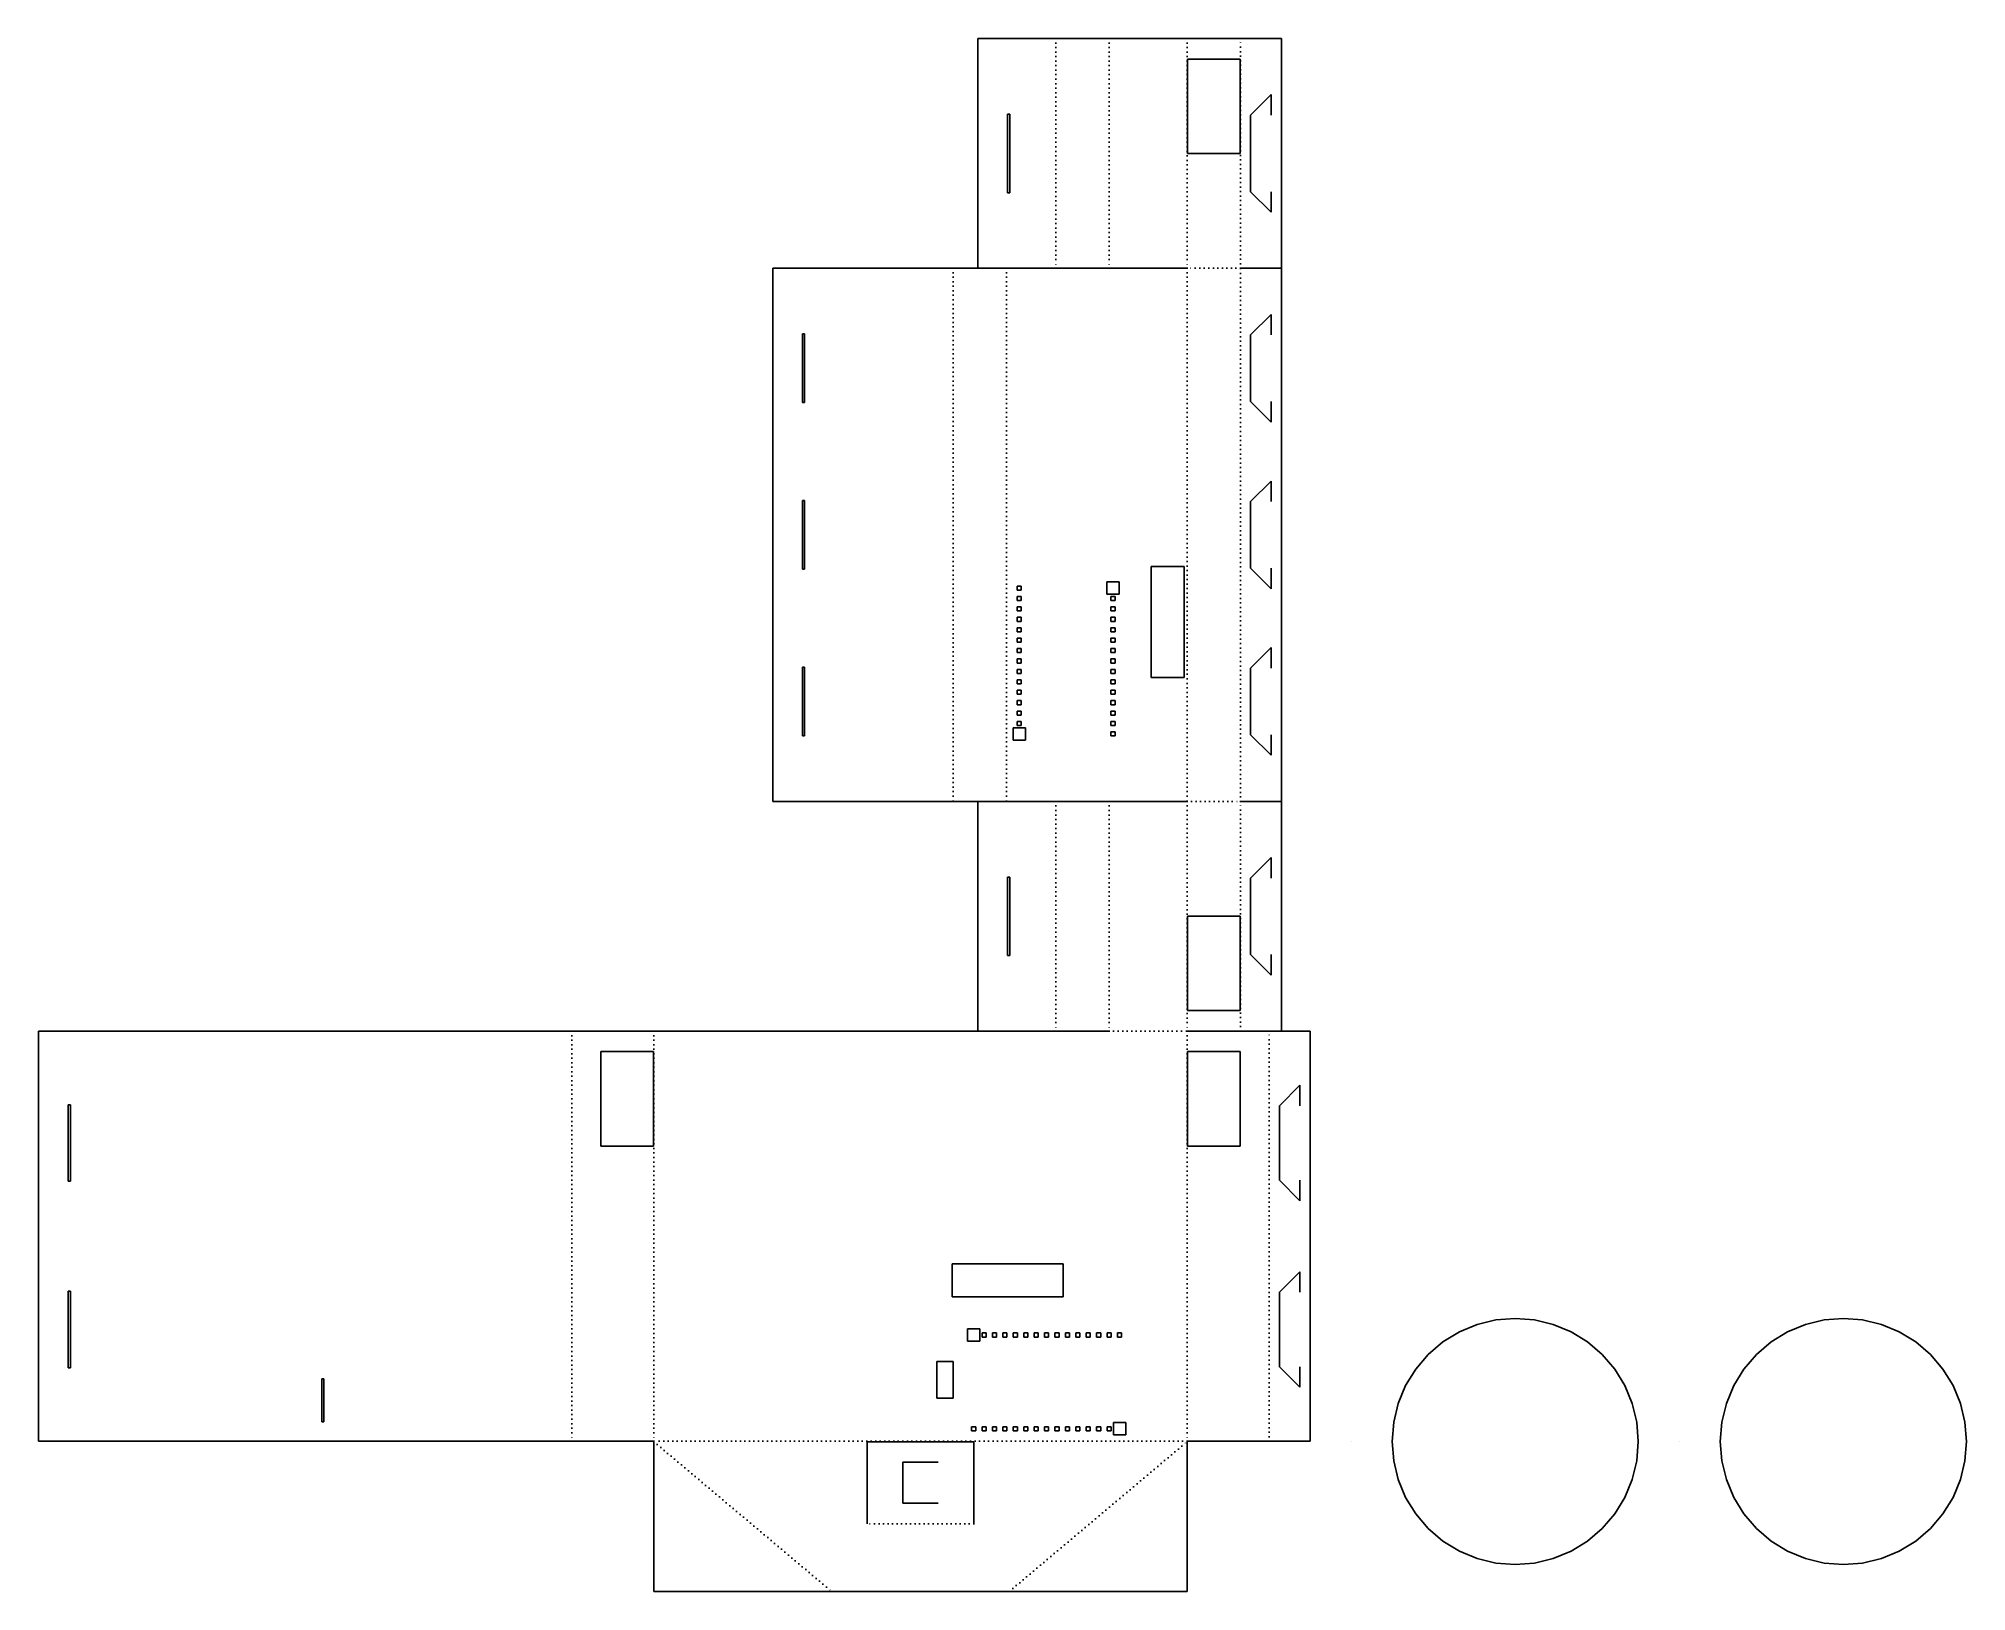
# Model space of a CAD drawing. Extents: x 0 to 470, y 0 to 379.
import ezdxf

# ---------------------------------------------------------------- set-up
doc = ezdxf.new("R2010")
doc.units = 0
doc.linetypes.add('DOTTED', pattern=[1, 0, -1])
for name, color, linetype in [('-135', 1, 'CONTINUOUS'), ('-90', 1, 'CONTINUOUS'), ('180', 1, 'CONTINUOUS'), ('90', 1, 'CONTINUOUS')]:
    doc.layers.add(name, color=color, linetype=linetype)

msp = doc.modelspace()

# ---------------------------------------------------------------- linework, layer by layer
at = {"layer": '-135', "color": 1, "linetype": 'DOTTED'}
for p, q in [((150, 36.5), (193.33, 0)), ((236.67, 0), (280, 36.5))]:
    msp.add_line(p, q, dxfattribs=at)
at = {"layer": '-90', "color": 1, "linetype": 'DOTTED'}
for p, q in [((248, 378.6), (248, 322.6)), ((261, 378.6), (261, 322.6)), ((280, 378.6), (280, 322.6)), ((293, 322.6), (293, 378.6)), ((293, 322.6), (280, 322.6)), ((248, 192.6), (248, 136.6)), ((261, 192.6), (261, 136.6)), ((280, 192.6), (280, 136.6)), ((280, 192.6), (293, 192.6)), ((293, 136.6), (293, 192.6))]:
    msp.add_line(p, q, dxfattribs=at)
at = {"layer": '180', "color": 1, "linetype": 'DOTTED'}
msp.add_line((261, 136.6), (280, 136.6), dxfattribs=at)
at = {"layer": '90', "color": 1, "linetype": 'DOTTED'}
for p, q in [((223, 322.6), (223, 192.6)), ((236, 322.6), (236, 192.6)), ((280, 322.6), (280, 192.6)), ((293, 192.6), (293, 322.6)), ((130, 136.6), (130, 36.6)), ((150, 136.6), (150, 36.6)), ((280, 136.6), (280, 36.6)), ((300, 36.6), (300, 136.6)), ((280, 36.6), (150, 36.6)), ((228, 16.5), (202, 16.5))]:
    msp.add_line(p, q, dxfattribs=at)
at = {"layer": 'cut', "color": 5}
for p, q in [((229, 378.6), (248, 378.6)), ((229, 322.6), (229, 378.6)), ((248, 378.6), (261, 378.6)), ((261, 378.6), (280, 378.6)), ((280, 378.6), (293, 378.6)), ((293, 378.6), (303, 378.6)), ((303, 378.6), (303, 322.6)), ((292.94, 373.6), (280.07, 373.6)), ((280.07, 373.6), (280.07, 350.6)), ((292.94, 350.6), (292.94, 373.6)), ((300.5, 364.93), (295.5, 359.93)), ((300.5, 359.93), (300.5, 364.93)), ((236.75, 360.18), (236.25, 360.18)), ((236.25, 360.18), (236.25, 341.02)), ((236.75, 341.02), (236.75, 360.18)), ((295.5, 359.93), (295.5, 341.27)), ((280.07, 350.6), (292.94, 350.6)), ((236.25, 341.02), (236.75, 341.02)), ((295.5, 341.27), (300.5, 336.27)), ((300.5, 336.27), (300.5, 341.27)), ((179, 322.6), (223, 322.6)), ((179, 192.6), (179, 322.6)), ((223, 322.6), (236, 322.6)), ((248, 322.6), (229, 322.6)), ((236, 322.6), (280, 322.6)), ((261, 322.6), (248, 322.6)), ((280, 322.6), (261, 322.6)), ((303, 322.6), (293, 322.6)), ((293, 322.6), (303, 322.6)), ((303, 322.6), (303, 192.6)), ((300.5, 311.35), (295.5, 306.35)), ((300.5, 306.35), (300.5, 311.35)), ((186.75, 306.6), (186.25, 306.6)), ((186.25, 306.6), (186.25, 289.85)), ((186.75, 289.85), (186.75, 306.6)), ((295.5, 306.35), (295.5, 290.1)), ((186.25, 289.85), (186.75, 289.85)), ((295.5, 290.1), (300.5, 285.1)), ((300.5, 285.1), (300.5, 290.1)), ((300.5, 270.73), (295.5, 265.73)), ((300.5, 265.73), (300.5, 270.73)), ((186.75, 265.98), (186.25, 265.98)), ((186.25, 265.98), (186.25, 249.23)), ((186.75, 249.23), (186.75, 265.98)), ((295.5, 265.73), (295.5, 249.48)), ((186.25, 249.23), (186.75, 249.23)), ((279.25, 249.85), (271.25, 249.85)), ((271.25, 249.85), (271.25, 222.85)), ((279.25, 222.85), (279.25, 249.85)), ((295.5, 249.48), (300.5, 244.48)), ((300.5, 244.48), (300.5, 249.48)), ((239.57, 245.13), (238.57, 245.13)), ((238.57, 245.13), (238.57, 244.13)), ((239.57, 244.13), (239.57, 245.13)), ((263.43, 246.13), (260.43, 246.13)), ((260.43, 246.13), (260.43, 243.13)), ((263.43, 243.13), (263.43, 246.13)), ((238.57, 244.13), (239.57, 244.13)), ((239.57, 242.59), (238.57, 242.59)), ((238.57, 242.59), (238.57, 241.59)), ((238.57, 241.59), (239.57, 241.59)), ((239.57, 240.05), (238.57, 240.05)), ((238.57, 240.05), (238.57, 239.05)), ((239.57, 241.59), (239.57, 242.59)), ((239.57, 239.05), (239.57, 240.05)), ((260.43, 243.13), (263.43, 243.13)), ((262.43, 242.59), (261.43, 242.59)), ((261.43, 242.59), (261.43, 241.59)), ((261.43, 241.59), (262.43, 241.59)), ((262.43, 240.05), (261.43, 240.05)), ((261.43, 240.05), (261.43, 239.05)), ((262.43, 241.59), (262.43, 242.59)), ((262.43, 239.05), (262.43, 240.05)), ((238.57, 239.05), (239.57, 239.05)), ((239.57, 237.51), (238.57, 237.51)), ((238.57, 237.51), (238.57, 236.51)), ((238.57, 236.51), (239.57, 236.51)), ((239.57, 236.51), (239.57, 237.51)), ((261.43, 239.05), (262.43, 239.05)), ((262.43, 237.51), (261.43, 237.51)), ((261.43, 237.51), (261.43, 236.51)), ((261.43, 236.51), (262.43, 236.51)), ((262.43, 236.51), (262.43, 237.51)), ((239.57, 234.97), (238.57, 234.97)), ((238.57, 234.97), (238.57, 233.97)), ((238.57, 233.97), (239.57, 233.97)), ((239.57, 232.43), (238.57, 232.43)), ((238.57, 232.43), (238.57, 231.43)), ((238.57, 231.43), (239.57, 231.43)), ((239.57, 233.97), (239.57, 234.97)), ((239.57, 231.43), (239.57, 232.43)), ((262.43, 234.97), (261.43, 234.97)), ((261.43, 234.97), (261.43, 233.97)), ((261.43, 233.97), (262.43, 233.97)), ((262.43, 232.43), (261.43, 232.43)), ((261.43, 232.43), (261.43, 231.43)), ((261.43, 231.43), (262.43, 231.43)), ((262.43, 233.97), (262.43, 234.97)), ((262.43, 231.43), (262.43, 232.43)), ((239.57, 229.89), (238.57, 229.89)), ((238.57, 229.89), (238.57, 228.89)), ((238.57, 228.89), (239.57, 228.89)), ((239.57, 227.35), (238.57, 227.35)), ((238.57, 227.35), (238.57, 226.35)), ((238.57, 226.35), (239.57, 226.35)), ((239.57, 228.89), (239.57, 229.89)), ((239.57, 226.35), (239.57, 227.35)), ((262.43, 229.89), (261.43, 229.89)), ((261.43, 229.89), (261.43, 228.89)), ((261.43, 228.89), (262.43, 228.89)), ((262.43, 227.35), (261.43, 227.35)), ((261.43, 227.35), (261.43, 226.35)), ((261.43, 226.35), (262.43, 226.35)), ((262.43, 228.89), (262.43, 229.89)), ((262.43, 226.35), (262.43, 227.35)), ((300.5, 230.1), (295.5, 225.1)), ((300.5, 225.1), (300.5, 230.1)), ((186.75, 225.35), (186.25, 225.35)), ((186.25, 225.35), (186.25, 208.6)), ((186.75, 208.6), (186.75, 225.35)), ((239.57, 224.81), (238.57, 224.81)), ((238.57, 224.81), (238.57, 223.81)), ((238.57, 223.81), (239.57, 223.81)), ((239.57, 222.27), (238.57, 222.27)), ((238.57, 222.27), (238.57, 221.27)), ((238.57, 221.27), (239.57, 221.27)), ((239.57, 223.81), (239.57, 224.81)), ((239.57, 221.27), (239.57, 222.27)), ((262.43, 224.81), (261.43, 224.81)), ((261.43, 224.81), (261.43, 223.81)), ((261.43, 223.81), (262.43, 223.81)), ((262.43, 222.27), (261.43, 222.27)), ((261.43, 222.27), (261.43, 221.27)), ((261.43, 221.27), (262.43, 221.27)), ((262.43, 223.81), (262.43, 224.81)), ((262.43, 221.27), (262.43, 222.27)), ((271.25, 222.85), (279.25, 222.85)), ((295.5, 225.1), (295.5, 208.85)), ((239.57, 219.73), (238.57, 219.73)), ((238.57, 219.73), (238.57, 218.73)), ((238.57, 218.73), (239.57, 218.73)), ((239.57, 217.19), (238.57, 217.19)), ((238.57, 217.19), (238.57, 216.19)), ((239.57, 218.73), (239.57, 219.73)), ((239.57, 216.19), (239.57, 217.19)), ((262.43, 219.73), (261.43, 219.73)), ((261.43, 219.73), (261.43, 218.73)), ((261.43, 218.73), (262.43, 218.73)), ((262.43, 217.19), (261.43, 217.19)), ((261.43, 217.19), (261.43, 216.19)), ((262.43, 218.73), (262.43, 219.73)), ((262.43, 216.19), (262.43, 217.19)), ((238.57, 216.19), (239.57, 216.19)), ((239.57, 214.65), (238.57, 214.65)), ((238.57, 214.65), (238.57, 213.65)), ((238.57, 213.65), (239.57, 213.65)), ((239.57, 212.11), (238.57, 212.11)), ((238.57, 212.11), (238.57, 211.11)), ((239.57, 213.65), (239.57, 214.65)), ((239.57, 211.11), (239.57, 212.11)), ((261.43, 216.19), (262.43, 216.19)), ((262.43, 214.65), (261.43, 214.65)), ((261.43, 214.65), (261.43, 213.65)), ((261.43, 213.65), (262.43, 213.65)), ((262.43, 212.11), (261.43, 212.11)), ((261.43, 212.11), (261.43, 211.11)), ((262.43, 213.65), (262.43, 214.65)), ((262.43, 211.11), (262.43, 212.11)), ((186.25, 208.6), (186.75, 208.6)), ((240.57, 210.57), (237.57, 210.57)), ((237.57, 210.57), (237.57, 207.57)), ((237.57, 207.57), (240.57, 207.57)), ((238.57, 211.11), (239.57, 211.11)), ((240.57, 207.57), (240.57, 210.57)), ((261.43, 211.11), (262.43, 211.11)), ((262.43, 209.57), (261.43, 209.57)), ((261.43, 209.57), (261.43, 208.57)), ((261.43, 208.57), (262.43, 208.57)), ((262.43, 208.57), (262.43, 209.57)), ((295.5, 208.85), (300.5, 203.85)), ((300.5, 203.85), (300.5, 208.85)), ((223, 192.6), (179, 192.6)), ((236, 192.6), (223, 192.6)), ((229, 192.6), (248, 192.6)), ((229, 136.6), (229, 192.6)), ((280, 192.6), (236, 192.6)), ((248, 192.6), (261, 192.6)), ((261, 192.6), (280, 192.6)), ((303, 192.6), (293, 192.6)), ((293, 192.6), (303, 192.6)), ((303, 192.6), (303, 136.6)), ((300.5, 178.93), (295.5, 173.93)), ((300.5, 173.93), (300.5, 178.93)), ((236.75, 174.18), (236.25, 174.18)), ((236.25, 174.18), (236.25, 155.02)), ((236.75, 155.02), (236.75, 174.18)), ((295.5, 173.93), (295.5, 155.27)), ((292.94, 164.6), (280.07, 164.6)), ((280.07, 164.6), (280.07, 141.6)), ((292.94, 141.6), (292.94, 164.6)), ((295.5, 155.27), (300.5, 150.27)), ((300.5, 150.27), (300.5, 155.27)), ((236.25, 155.02), (236.75, 155.02)), ((280.07, 141.6), (292.94, 141.6)), ((0, 136.6), (130, 136.6)), ((0, 36.6), (0, 136.6)), ((130, 136.6), (150, 136.6)), ((150, 136.6), (169, 136.6)), ((150, 136.6), (150, 136.6)), ((169, 136.6), (261, 136.6)), ((248, 136.6), (229, 136.6)), ((261, 136.6), (248, 136.6)), ((280, 136.6), (280, 136.6)), ((293, 136.6), (280, 136.6)), ((280, 136.6), (300, 136.6)), ((303, 136.6), (293, 136.6)), ((300, 136.6), (310, 136.6)), ((310, 136.6), (310, 36.6)), ((149.94, 131.6), (137.06, 131.6)), ((137.06, 131.6), (137.06, 108.6)), ((149.94, 108.6), (149.94, 131.6)), ((292.94, 131.6), (280.07, 131.6)), ((280.07, 131.6), (280.07, 108.6)), ((292.94, 108.6), (292.94, 131.6)), ((307.5, 123.42), (302.5, 118.42)), ((307.5, 118.42), (307.5, 123.42)), ((7.75, 118.67), (7.25, 118.67)), ((7.25, 118.67), (7.25, 99.99)), ((7.75, 99.99), (7.75, 118.67)), ((302.5, 118.42), (302.5, 100.24)), ((137.06, 108.6), (149.94, 108.6)), ((280.07, 108.6), (292.94, 108.6)), ((7.25, 99.99), (7.75, 99.99)), ((302.5, 100.24), (307.5, 95.24)), ((307.5, 95.24), (307.5, 100.24)), ((249.75, 79.85), (222.75, 79.85)), ((222.75, 79.85), (222.75, 71.85)), ((249.75, 71.85), (249.75, 79.85)), ((307.5, 77.96), (302.5, 72.96)), ((307.5, 72.96), (307.5, 77.96)), ((7.75, 73.21), (7.25, 73.21)), ((7.25, 73.21), (7.25, 54.53)), ((7.75, 54.53), (7.75, 73.21)), ((222.75, 71.85), (249.75, 71.85)), ((302.5, 72.96), (302.5, 54.78)), ((350.73, 65.08), (355.31, 66.18)), ((355.31, 66.18), (360, 66.55)), ((360, 66.55), (364.69, 66.18)), ((364.69, 66.18), (369.27, 65.08)), ((430.73, 65.08), (435.31, 66.18)), ((435.31, 66.18), (440, 66.55)), ((440, 66.55), (444.69, 66.18)), ((444.69, 66.18), (449.27, 65.08)), ((229.47, 64.03), (226.47, 64.03)), ((226.47, 64.03), (226.47, 61.03)), ((229.47, 61.03), (229.47, 64.03)), ((231.01, 63.03), (230.01, 63.03)), ((230.01, 63.03), (230.01, 62.03)), ((230.01, 62.03), (231.01, 62.03)), ((231.01, 62.03), (231.01, 63.03)), ((233.55, 63.03), (232.55, 63.03)), ((232.55, 63.03), (232.55, 62.03)), ((232.55, 62.03), (233.55, 62.03)), ((233.55, 62.03), (233.55, 63.03)), ((236.09, 63.03), (235.09, 63.03)), ((235.09, 63.03), (235.09, 62.03)), ((235.09, 62.03), (236.09, 62.03)), ((236.09, 62.03), (236.09, 63.03)), ((238.63, 63.03), (237.63, 63.03)), ((237.63, 63.03), (237.63, 62.03)), ((237.63, 62.03), (238.63, 62.03)), ((238.63, 62.03), (238.63, 63.03)), ((241.17, 63.03), (240.17, 63.03)), ((240.17, 63.03), (240.17, 62.03)), ((240.17, 62.03), (241.17, 62.03)), ((241.17, 62.03), (241.17, 63.03)), ((243.71, 63.03), (242.71, 63.03)), ((242.71, 63.03), (242.71, 62.03)), ((242.71, 62.03), (243.71, 62.03)), ((243.71, 62.03), (243.71, 63.03)), ((246.25, 63.03), (245.25, 63.03)), ((245.25, 63.03), (245.25, 62.03)), ((245.25, 62.03), (246.25, 62.03)), ((246.25, 62.03), (246.25, 63.03)), ((248.79, 63.03), (247.79, 63.03)), ((247.79, 63.03), (247.79, 62.03)), ((247.79, 62.03), (248.79, 62.03)), ((248.79, 62.03), (248.79, 63.03)), ((251.33, 63.03), (250.33, 63.03)), ((250.33, 63.03), (250.33, 62.03)), ((250.33, 62.03), (251.33, 62.03)), ((251.33, 62.03), (251.33, 63.03)), ((253.87, 63.03), (252.87, 63.03)), ((252.87, 63.03), (252.87, 62.03)), ((252.87, 62.03), (253.87, 62.03)), ((253.87, 62.03), (253.87, 63.03)), ((256.41, 63.03), (255.41, 63.03)), ((255.41, 63.03), (255.41, 62.03)), ((255.41, 62.03), (256.41, 62.03)), ((256.41, 62.03), (256.41, 63.03)), ((258.95, 63.03), (257.95, 63.03)), ((257.95, 63.03), (257.95, 62.03)), ((257.95, 62.03), (258.95, 62.03)), ((258.95, 62.03), (258.95, 63.03)), ((261.49, 63.03), (260.49, 63.03)), ((260.49, 63.03), (260.49, 62.03)), ((260.49, 62.03), (261.49, 62.03)), ((261.49, 62.03), (261.49, 63.03)), ((264.03, 63.03), (263.03, 63.03)), ((263.03, 63.03), (263.03, 62.03)), ((263.03, 62.03), (264.03, 62.03)), ((264.03, 62.03), (264.03, 63.03)), ((342.37, 60.82), (346.38, 63.28)), ((346.38, 63.28), (350.73, 65.08)), ((369.27, 65.08), (373.62, 63.28)), ((373.62, 63.28), (377.63, 60.82)), ((422.37, 60.82), (426.38, 63.28)), ((426.38, 63.28), (430.73, 65.08)), ((449.27, 65.08), (453.62, 63.28)), ((453.62, 63.28), (457.63, 60.82)), ((226.47, 61.03), (229.47, 61.03)), ((335.73, 54.18), (338.79, 57.76)), ((338.79, 57.76), (342.37, 60.82)), ((377.63, 60.82), (381.21, 57.76)), ((381.21, 57.76), (384.27, 54.18)), ((415.73, 54.18), (418.79, 57.76)), ((418.79, 57.76), (422.37, 60.82)), ((457.63, 60.82), (461.21, 57.76)), ((461.21, 57.76), (464.27, 54.18)), ((7.25, 54.53), (7.75, 54.53)), ((69.08, 41.35), (69.08, 51.85)), ((69.08, 51.85), (69.58, 51.85)), ((69.58, 51.85), (69.58, 41.35)), ((223, 56.1), (219, 56.1)), ((219, 56.1), (219, 47.1)), ((223, 47.1), (223, 56.1)), ((302.5, 54.78), (307.5, 49.78)), ((307.5, 49.78), (307.5, 54.78)), ((333.27, 50.17), (335.73, 54.18)), ((384.27, 54.18), (386.73, 50.17)), ((413.27, 50.17), (415.73, 54.18)), ((464.27, 54.18), (466.73, 50.17)), ((219, 47.1), (223, 47.1)), ((331.47, 45.82), (333.27, 50.17)), ((386.73, 50.17), (388.53, 45.82)), ((411.47, 45.82), (413.27, 50.17)), ((466.73, 50.17), (468.53, 45.82)), ((330.37, 41.24), (331.47, 45.82)), ((388.53, 45.82), (389.63, 41.24)), ((410.37, 41.24), (411.47, 45.82)), ((468.53, 45.82), (469.63, 41.24)), ((69.58, 41.35), (69.08, 41.35)), ((228.47, 40.17), (227.47, 40.17)), ((227.47, 40.17), (227.47, 39.17)), ((227.47, 39.17), (228.47, 39.17)), ((228.47, 39.17), (228.47, 40.17)), ((231.01, 40.17), (230.01, 40.17)), ((230.01, 40.17), (230.01, 39.17)), ((230.01, 39.17), (231.01, 39.17)), ((231.01, 39.17), (231.01, 40.17)), ((233.55, 40.17), (232.55, 40.17)), ((232.55, 40.17), (232.55, 39.17)), ((232.55, 39.17), (233.55, 39.17)), ((233.55, 39.17), (233.55, 40.17)), ((236.09, 40.17), (235.09, 40.17)), ((235.09, 40.17), (235.09, 39.17)), ((235.09, 39.17), (236.09, 39.17)), ((236.09, 39.17), (236.09, 40.17)), ((238.63, 40.17), (237.63, 40.17)), ((237.63, 40.17), (237.63, 39.17)), ((237.63, 39.17), (238.63, 39.17)), ((238.63, 39.17), (238.63, 40.17)), ((241.17, 40.17), (240.17, 40.17)), ((240.17, 40.17), (240.17, 39.17)), ((240.17, 39.17), (241.17, 39.17)), ((241.17, 39.17), (241.17, 40.17)), ((243.71, 40.17), (242.71, 40.17)), ((242.71, 40.17), (242.71, 39.17)), ((242.71, 39.17), (243.71, 39.17)), ((243.71, 39.17), (243.71, 40.17)), ((246.25, 40.17), (245.25, 40.17)), ((245.25, 40.17), (245.25, 39.17)), ((245.25, 39.17), (246.25, 39.17)), ((246.25, 39.17), (246.25, 40.17)), ((248.79, 40.17), (247.79, 40.17)), ((247.79, 40.17), (247.79, 39.17)), ((247.79, 39.17), (248.79, 39.17)), ((248.79, 39.17), (248.79, 40.17)), ((251.33, 40.17), (250.33, 40.17)), ((250.33, 40.17), (250.33, 39.17)), ((250.33, 39.17), (251.33, 39.17)), ((251.33, 39.17), (251.33, 40.17)), ((253.87, 40.17), (252.87, 40.17)), ((252.87, 40.17), (252.87, 39.17)), ((252.87, 39.17), (253.87, 39.17)), ((253.87, 39.17), (253.87, 40.17)), ((256.41, 40.17), (255.41, 40.17)), ((255.41, 40.17), (255.41, 39.17)), ((255.41, 39.17), (256.41, 39.17)), ((256.41, 39.17), (256.41, 40.17)), ((258.95, 40.17), (257.95, 40.17)), ((257.95, 40.17), (257.95, 39.17)), ((257.95, 39.17), (258.95, 39.17)), ((258.95, 39.17), (258.95, 40.17)), ((261.49, 40.17), (260.49, 40.17)), ((260.49, 40.17), (260.49, 39.17)), ((260.49, 39.17), (261.49, 39.17)), ((261.49, 39.17), (261.49, 40.17)), ((265.03, 41.17), (262.03, 41.17)), ((262.03, 41.17), (262.03, 38.17)), ((262.03, 38.17), (265.03, 38.17)), ((265.03, 38.17), (265.03, 41.17)), ((330, 36.55), (330.37, 41.24)), ((389.63, 41.24), (390, 36.55)), ((410, 36.55), (410.37, 41.24)), ((469.63, 41.24), (470, 36.55)), ((52, 36.6), (0, 36.6)), ((0, 36.6), (0, 36.6)), ((78, 36.6), (52, 36.6)), ((130, 36.6), (78, 36.6)), ((150, 36.6), (130, 36.6)), ((130, 36.6), (130, 36.6)), ((150, 36.5), (150, 36.6)), ((150, 0), (150, 36.5)), ((228, 36.5), (202, 36.5)), ((202, 36.5), (202, 16.5)), ((202, 36.5), (228, 36.5)), ((202, 16.5), (202, 36.5)), ((228, 16.5), (228, 36.5)), ((228, 36.5), (228, 16.5)), ((280, 36.6), (280, 36.5)), ((300, 36.6), (280, 36.6)), ((280, 36.5), (280, 0)), ((310, 36.6), (300, 36.6)), ((320, 36.55), (320, 36.55)), ((320, 36.55), (320, 36.55)), ((320, 36.55), (320, 36.55)), ((320, 36.55), (320, 36.55)), ((330.37, 31.86), (330, 36.55)), ((390, 36.55), (389.63, 31.86)), ((400, 36.55), (400, 36.55)), ((400, 36.55), (400, 36.55)), ((400, 36.55), (400, 36.55)), ((400, 36.55), (400, 36.55)), ((410.37, 31.86), (410, 36.55)), ((470, 36.55), (469.63, 31.86)), ((210.67, 21.5), (210.67, 31.5)), ((210.67, 31.5), (219.33, 31.5)), ((331.47, 27.28), (330.37, 31.86)), ((389.63, 31.86), (388.53, 27.28)), ((411.47, 27.28), (410.37, 31.86)), ((469.63, 31.86), (468.53, 27.28)), ((333.27, 22.93), (331.47, 27.28)), ((388.53, 27.28), (386.73, 22.93)), ((413.27, 22.93), (411.47, 27.28)), ((468.53, 27.28), (466.73, 22.93)), ((219.33, 21.5), (210.67, 21.5)), ((335.73, 18.92), (333.27, 22.93)), ((338.79, 15.34), (335.73, 18.92)), ((384.27, 18.92), (381.21, 15.34)), ((386.73, 22.93), (384.27, 18.92)), ((415.73, 18.92), (413.27, 22.93)), ((418.79, 15.34), (415.73, 18.92)), ((464.27, 18.92), (461.21, 15.34)), ((466.73, 22.93), (464.27, 18.92)), ((342.37, 12.28), (338.79, 15.34)), ((381.21, 15.34), (377.63, 12.28)), ((422.37, 12.28), (418.79, 15.34)), ((461.21, 15.34), (457.63, 12.28)), ((346.38, 9.82), (342.37, 12.28)), ((350.73, 8.02), (346.38, 9.82)), ((373.62, 9.82), (369.27, 8.02)), ((377.63, 12.28), (373.62, 9.82)), ((426.38, 9.82), (422.37, 12.28)), ((430.73, 8.02), (426.38, 9.82)), ((453.62, 9.82), (449.27, 8.02)), ((457.63, 12.28), (453.62, 9.82)), ((355.31, 6.92), (350.73, 8.02)), ((360, 6.55), (355.31, 6.92)), ((364.69, 6.92), (360, 6.55)), ((369.27, 8.02), (364.69, 6.92)), ((435.31, 6.92), (430.73, 8.02)), ((440, 6.55), (435.31, 6.92)), ((444.69, 6.92), (440, 6.55)), ((449.27, 8.02), (444.69, 6.92)), ((193.33, 0), (150, 0)), ((236.67, 0), (193.33, 0)), ((280, 0), (236.67, 0))]:
    msp.add_line(p, q, dxfattribs=at)

doc.saveas('drawing.dxf')
